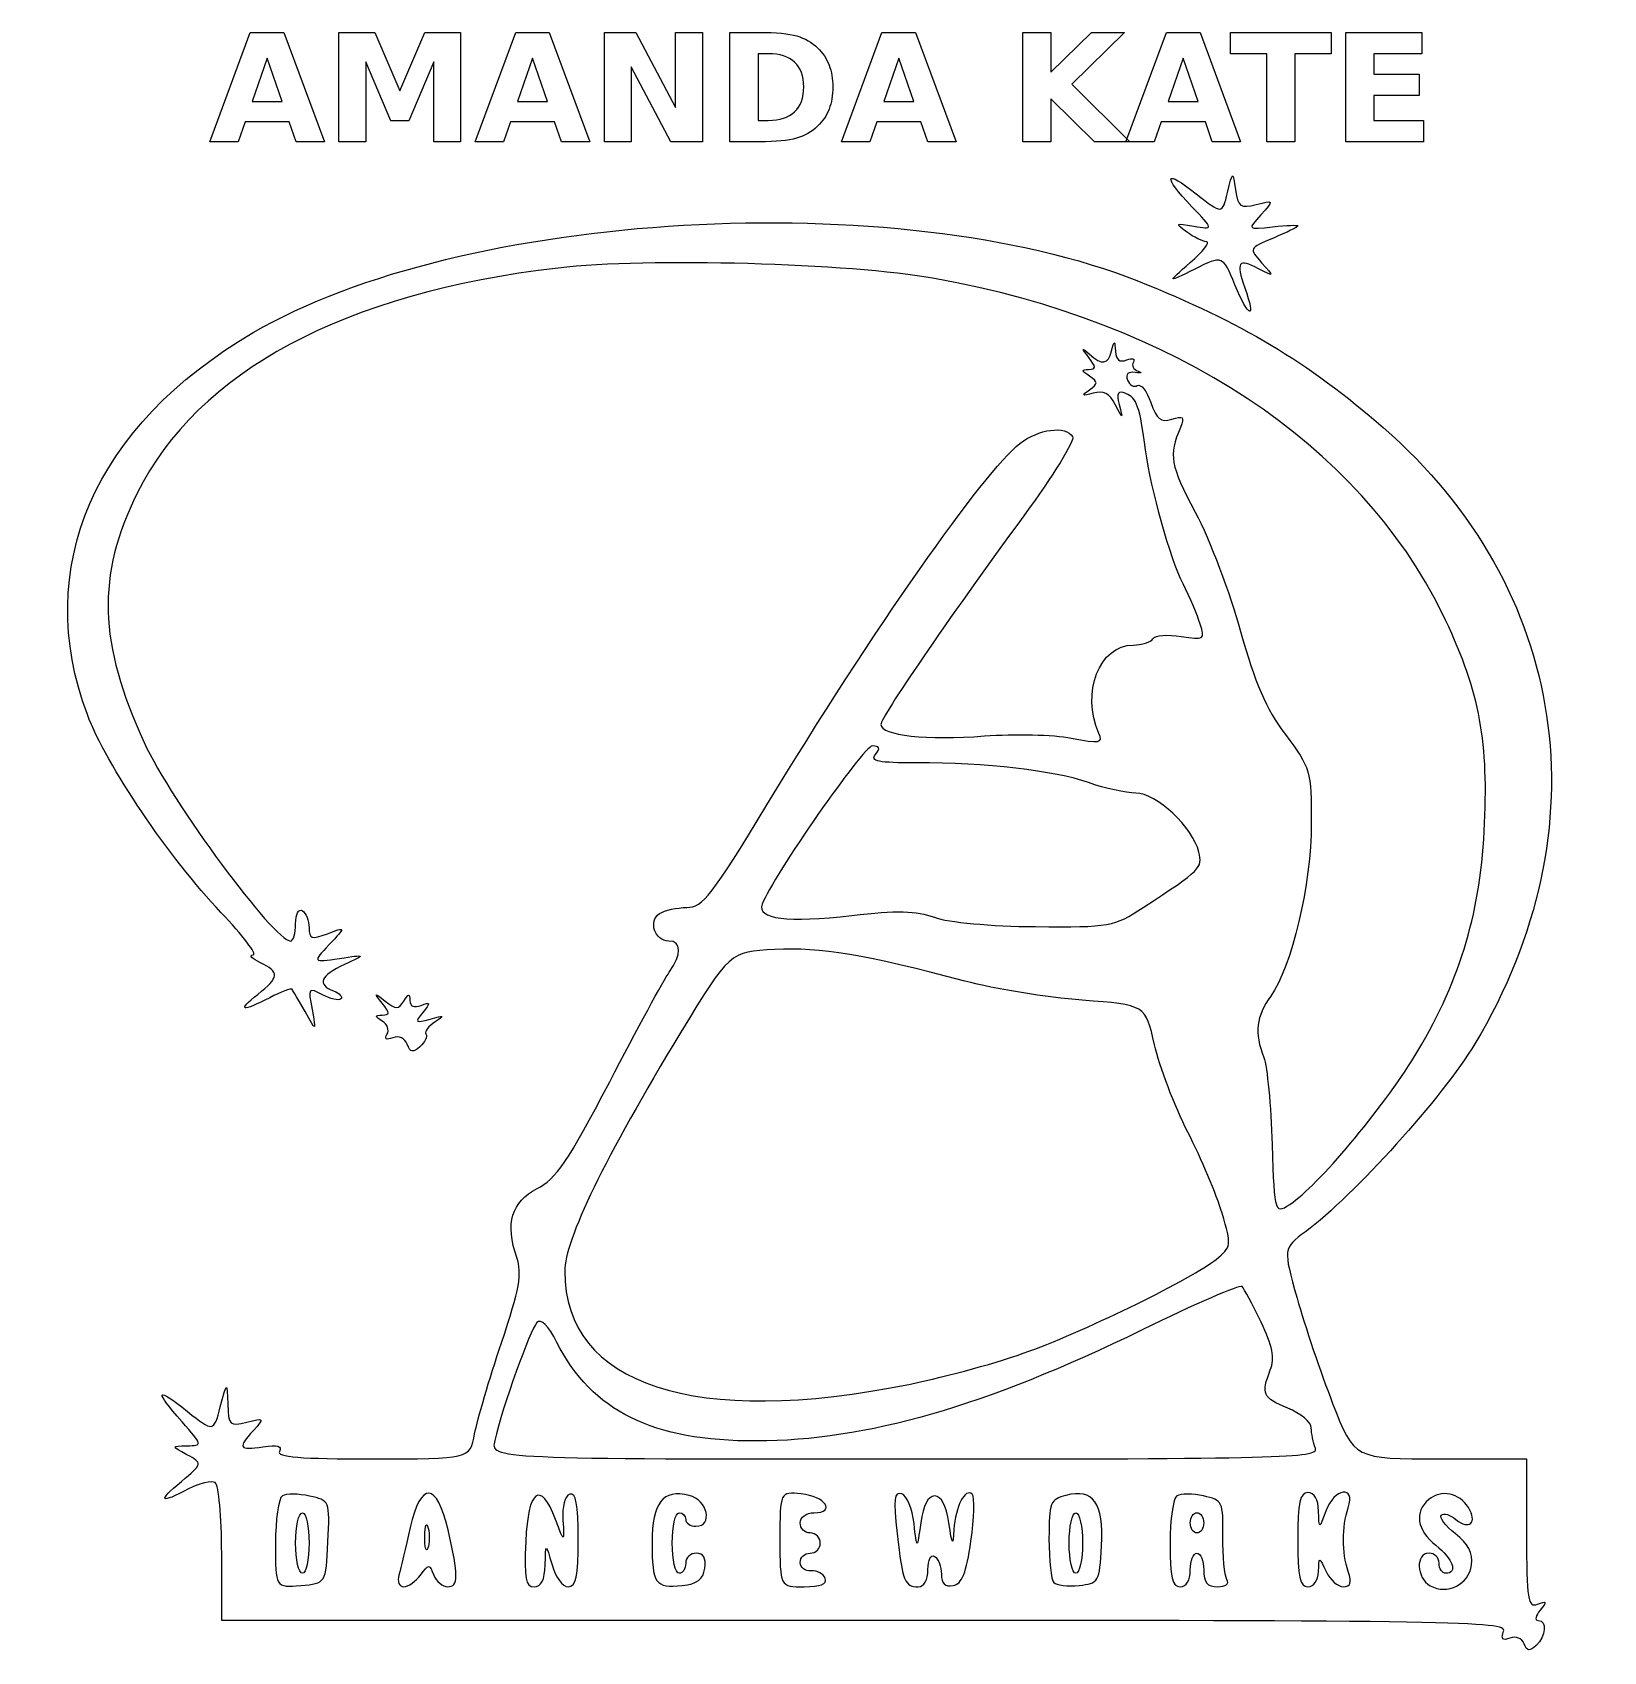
# Model space of a CAD drawing. Extents: x 10 to 195, y 0 to 190.
import ezdxf

# ---------------------------------------------------------------- set-up
doc = ezdxf.new("R2010")
doc.units = 0
doc.layers.add('Layer_1', color=7, linetype='CONTINUOUS')

msp = doc.modelspace()

# ---------------------------------------------------------------- linework, layer by layer
at = {"layer": 'Layer_1', "color": 7}
for points in [[(40.207075, 179.913691), (35.02221, 179.913691), (34.204001, 177.571027), (30.870872, 177.571027), (35.633714, 190.429838), (39.586959, 190.429838), (44.3498, 177.571027), (41.016672, 177.571027)], [(46.055122, 190.429838), (50.275361, 190.429838), (53.20369, 183.548264), (56.149246, 190.429838), (60.360872, 190.429838), (60.360872, 177.571027), (57.225836, 177.571027), (57.225836, 186.976132), (54.263056, 180.042881), (52.161549, 180.042881), (49.198769, 186.976132), (49.198769, 177.571027), (46.055122, 177.571027)], [(71.41101, 179.913691), (66.226145, 179.913691), (65.407936, 177.571027), (62.074807, 177.571027), (66.837649, 190.429838), (70.790893, 190.429838), (75.553735, 177.571027), (72.220607, 177.571027)], [(77.259056, 190.429838), (80.962532, 190.429838), (85.639246, 181.610399), (85.639246, 190.429838), (88.782894, 190.429838), (88.782894, 177.571027), (85.079418, 177.571027), (80.402704, 186.390467), (80.402704, 177.571027), (77.259056, 177.571027)], [(114.466061, 179.913691), (109.2812, 179.913691), (108.46299, 177.571027), (105.129865, 177.571027), (109.892702, 190.429838), (113.84595, 190.429838), (118.608787, 177.571027), (115.275662, 177.571027)], [(126.454996, 190.429838), (129.770892, 190.429838), (129.770892, 185.735899), (134.550958, 190.429838), (138.400852, 190.429838), (132.208292, 184.340635), (139.038193, 177.571027), (134.886858, 177.571027), (129.770892, 182.635314), (129.770892, 177.571027), (126.454996, 177.571027)], [(147.926527, 179.913691), (142.741665, 179.913691), (141.923456, 177.571027), (138.590331, 177.571027), (143.353168, 190.429838), (147.306415, 190.429838), (152.069253, 177.571027), (148.736127, 177.571027)], [(150.872086, 190.429838), (162.723209, 190.429838), (162.723209, 187.923532), (158.4599, 187.923532), (158.4599, 177.571027), (155.144005, 177.571027), (155.144005, 187.923532), (150.872086, 187.923532)], [(164.437133, 190.429838), (173.385764, 190.429838), (173.385764, 187.923532), (167.75304, 187.923532), (167.75304, 185.529192), (173.049875, 185.529192), (173.049875, 183.022887), (167.75304, 183.022887), (167.75304, 180.077333), (173.575253, 180.077333), (173.575253, 177.571027), (164.437133, 177.571027)], [(35.849033, 182.299418), (39.37164, 182.299418), (37.614643, 187.415382)], [(67.052968, 182.299418), (70.575575, 182.299418), (68.818577, 187.415382)], [(110.108018, 182.299418), (113.630633, 182.299418), (111.87363, 187.415382)], [(143.568484, 182.299418), (147.091099, 182.299418), (145.334096, 187.415382)], [(151.4057, 160.74344)], [(140.61389, 87.53894)], [(113.23905, 31.51124)], [(160.8657, 23.95396)], [(56.144951, 13.60796)], [(146.15, 15.1897)], [(40.964292, 12.81709)], [(44.756825, 12.94404)], [(131.91432, 12.81709)], [(135.70666, 12.49291)], [(70.297802, 10.24675)], [(89.064645, 9.85133)], [(115.30606, 9.70033)], [(179.2125, 10.24032)], [(55.649439, 9.06046)], [(103.22609, 8.66503)], [(161.23004, 9.45589)], [(185.39904, 0.97594)]]:
    msp.add_lwpolyline(points, close=True, dxfattribs=at)
for points in [[(92.021282, 190.429838), (95.518055, 190.429838)], [(95.518055, 177.571027), (92.021282, 177.571027), (92.021282, 190.429838)], [(95.337186, 187.923532), (95.337186, 180.077333), (96.525743, 180.077333)], [(96.525743, 187.923532), (95.337186, 187.923532)], [(54.077757, 71.45879), (54.078071, 71.45873)], [(175.55617, 22.70297), (185.69345, 22.70297), (185.69345, 13.91878)], [(107.87741, 3.72209), (32.264723, 3.72209), (32.264723, 11.58411)], [(146.15, 9.65317), (146.15, 9.65361)]]:
    msp.add_lwpolyline(points, dxfattribs=at)
for points in [[(95.518055, 190.429838), (97.470275, 190.429838), (98.922956, 190.289163), (99.876097, 190.007815)], [(99.876097, 190.007815), (100.834978, 189.732207), (101.656057, 189.261377), (102.339336, 188.595326)], [(102.339336, 188.595326), (102.942225, 188.015402), (103.390088, 187.34648), (103.682923, 186.588559)], [(99.634942, 186.924456), (98.922952, 187.590507), (97.886552, 187.923532), (96.525743, 187.923532)], [(100.702916, 184.013351), (100.702916, 185.288036), (100.346925, 186.258404), (99.634942, 186.924456)], [(103.682923, 186.588559), (103.975759, 185.830639), (104.122177, 184.972236), (104.122177, 184.013351)], [(99.626322, 181.085022), (100.344051, 181.756816), (100.702916, 182.732925), (100.702916, 184.013351)], [(104.122177, 184.013351), (104.122177, 183.042984), (103.975759, 182.175969), (103.682923, 181.412306)], [(96.525743, 180.077333), (97.880813, 180.077333), (98.914339, 180.41323), (99.626322, 181.085022)], [(103.682923, 181.412306), (103.390088, 180.654386), (102.942225, 179.985464), (102.339336, 179.405539)], [(102.339336, 179.405539), (101.650318, 178.739488), (100.823495, 178.265788), (99.858868, 177.984439)], [(99.858868, 177.984439), (98.89424, 177.708831), (97.447302, 177.571027), (95.518055, 177.571027)], [(146.3477, 169.938889), (142.84981, 173.625769), (143.1089, 174.421445), (146.84405, 171.463163)], [(150.53352, 171.594423), (151.15635, 174.154529), (151.15635, 174.154529), (151.48058, 171.9088)], [(35.981601, 155.14077), (60.463018, 169.471622), (111.73581, 172.441072), (140.06769, 161.168884)], [(146.84405, 171.463163), (149.9107, 169.034319), (149.9107, 169.034319), (150.53352, 171.594423)], [(151.48058, 171.9088), (151.76772, 169.920046), (152.04443, 169.723212), (153.89886, 170.188644)], [(146.56047, 167.651595), (148.91804, 167.229686), (148.91804, 167.229686), (146.3477, 169.938889)], [(153.89886, 170.188644), (155.99291, 170.714218), (155.99291, 170.714218), (154.43265, 168.971896)], [(145.72303, 166.961949), (144.31458, 167.99184), (144.37609, 168.042507), (146.56047, 167.651595)], [(154.43265, 168.971896), (152.87238, 167.229575), (152.87238, 167.229575), (155.83814, 167.567483)], [(155.83814, 167.567483), (157.46931, 167.753332), (158.8039, 167.803684), (158.8039, 167.679377)], [(158.8039, 167.679377), (158.8039, 167.555068), (157.50634, 166.911203), (155.92042, 166.248563)], [(148.0806, 165.818255), (147.62002, 165.835925), (146.55912, 166.350595), (145.72303, 166.961949)], [(146.15, 163.367911), (147.67241, 164.697922), (148.54119, 165.800576), (148.0806, 165.818255)], [(155.92042, 166.248563), (153.04985, 165.049163), (153.04364, 165.036201), (154.53639, 163.354828)], [(116.09688, 161.490859), (106.04723, 163.292332), (82.37026, 163.953208), (71.820355, 162.726717)], [(151.4057, 160.74344), (149.96398, 164.229198), (149.96398, 164.229198), (146.67296, 162.589453)], [(154.18867, 162.635915), (151.78623, 163.897519), (151.48892, 163.488535), (152.56482, 160.402181)], [(71.820355, 162.726717), (46.707759, 159.807223), (29.39493, 150.544885), (22.329646, 136.249266)], [(146.67296, 162.589453), (143.38195, 160.949709), (143.38195, 160.949709), (146.15, 163.367911)], [(154.53639, 163.354828), (156.0293, 161.673284), (156.02777, 161.670136), (154.18867, 162.635915)], [(175.76978, 122.127415), (166.0152, 142.081257), (144.23858, 156.446268), (116.09688, 161.490859)], [(140.06769, 161.168884), (152.16622, 156.355329), (159.96631, 151.691338), (168.83816, 143.965831)], [(152.56482, 160.402181), (153.91338, 156.533723), (153.04058, 156.790684), (151.4057, 160.74344)], [(16.469718, 110.215633), (10.007793, 127.486677), (17.258288, 144.180569), (35.981601, 155.14077)], [(136.90512, 152.998772), (137.23147, 154.24759), (137.27577, 154.239325), (137.35855, 152.914162)], [(134.22402, 152.207903), (133.33307, 153.38533), (133.34222, 153.444357), (134.28542, 152.603338)], [(134.28542, 152.603338), (135.79431, 151.257816), (136.4771, 151.360882), (136.90512, 152.998772)], [(137.35855, 152.914162), (137.42005, 151.927898), (137.85342, 151.600222), (138.67767, 151.916516)], [(134.28692, 150.0209), (133.354, 150.633317), (133.33245, 150.802246), (134.18602, 150.81177)], [(134.18602, 150.81177), (135.09144, 150.82182), (135.09777, 151.053407), (134.22402, 152.207903)], [(139.68434, 150.452444), (138.8409, 150.57494), (138.51178, 150.247979), (138.77863, 149.552608)], [(138.67767, 151.916516), (139.35273, 152.175561), (139.70426, 152.062626), (139.45886, 151.66555)], [(139.45886, 151.66555), (139.21346, 151.268475), (139.46186, 150.789793), (140.01094, 150.601812)], [(140.01094, 150.601812), (140.55999, 150.413832), (140.41302, 150.346617), (139.68434, 150.452444)], [(134.28692, 148.399464), (135.3414, 149.14851), (135.3414, 149.32867), (134.28692, 150.0209)], [(138.77863, 149.552608), (139.00915, 148.951871), (139.52557, 148.662956), (139.92624, 148.910573)], [(139.92624, 148.910573), (140.32689, 149.158191), (141.04025, 148.254773), (141.51149, 146.90298)], [(134.75337, 148.017113), (133.42331, 147.646666), (133.33224, 147.721321), (134.28692, 148.399464)], [(137.32786, 146.684897), (136.65945, 147.984802), (135.95191, 148.350929), (134.75337, 148.017113)], [(137.79827, 146.666827), (138.2496, 144.892345), (138.2496, 144.892345), (137.32786, 146.684897)], [(138.5918, 147.963615), (137.62028, 148.336427), (137.44606, 148.051715), (137.79827, 146.666827)], [(140.90765, 141.333431), (140.2312, 146.383961), (139.8478, 147.481647), (138.5918, 147.963615)], [(141.51149, 146.90298), (142.20127, 144.924274), (142.68309, 144.545088), (143.98327, 144.957749)], [(143.98327, 144.957749), (145.32604, 145.383927), (145.49631, 145.221653), (144.99347, 143.995038)], [(126.11965, 142.090682), (128.3087, 143.812584), (131.49737, 144.2296), (132.31827, 142.90134)], [(132.31827, 142.90134), (132.59181, 142.458756), (130.01433, 138.277031), (126.59053, 133.60862)], [(144.99347, 143.995038), (143.60472, 140.607451), (143.77436, 139.639146), (146.7442, 134.002219)], [(168.83816, 143.965831), (190.55505, 125.054992), (194.75374, 96.79173), (179.60378, 71.49756)], [(96.381739, 99.61505), (108.81394, 120.124443), (121.83112, 138.717327), (126.11965, 142.090682)], [(145.29982, 125.599487), (143.78354, 128.606145), (141.53203, 136.671621), (140.90765, 141.333431)], [(22.329646, 136.249266), (17.53931, 126.556676), (17.76218, 118.618221), (23.152739, 106.930598)], [(126.59053, 133.60862), (117.54287, 121.271963), (109.76993, 109.923793), (109.76993, 109.051225)], [(146.7442, 134.002219), (148.45517, 130.754687), (150.85338, 124.457493), (152.07357, 120.008457)], [(147.32559, 120.850316), (147.00235, 121.894037), (146.09074, 124.031164), (145.29982, 125.599487)], [(180.7672, 97.45522), (181.19716, 107.692751), (180.04459, 113.383004), (175.76978, 122.127415)], [(145.06895, 119.414223), (147.78117, 118.974084), (147.88601, 119.040811), (147.32559, 120.850316)], [(152.07357, 120.008457), (153.73038, 113.967385), (155.06348, 110.892666), (157.33881, 107.864496)], [(135.40163, 108.012139), (133.30008, 112.815239), (135.47003, 118.39821), (139.43828, 118.39821)], [(139.43828, 118.39821), (140.46848, 118.39821), (141.51685, 118.730663), (141.76798, 119.136998)], [(141.76798, 119.136998), (142.01911, 119.543342), (143.50455, 119.668088), (145.06895, 119.414223)], [(32.185336, 86.96114), (26.094666, 93.35395), (18.665454, 104.346998), (16.469718, 110.215633)], [(109.76993, 109.051225), (109.76993, 107.779497), (115.21922, 107.178516), (121.96048, 107.706777)], [(23.152739, 106.930598), (26.369216, 99.95675), (38.439755, 83.60159), (40.371088, 83.60033)], [(121.96048, 107.706777), (125.47768, 107.982391), (130.06789, 107.873363), (132.16095, 107.464487)], [(132.16095, 107.464487), (135.54337, 106.803742), (135.90372, 106.864638), (135.40163, 108.012139)], [(157.33881, 107.864496), (160.28551, 103.942797), (160.38553, 103.600791), (160.38553, 97.44557)], [(108.75862, 106.535157), (107.73602, 106.535157), (97.06626, 91.19659), (95.808053, 87.91775)], [(113.97839, 104.544848), (109.48539, 104.534488), (108.47437, 104.740702), (109.13229, 105.533433)], [(109.13229, 105.533433), (109.74133, 106.267273), (109.6414, 106.535157), (108.75862, 106.535157)], [(134.18866, 102.221949), (130.18766, 103.635781), (122.11459, 104.563673), (113.97839, 104.544848)], [(139.76731, 100.999068), (138.6024, 100.999068), (136.09201, 101.549368), (134.18866, 102.221949)], [(147.16061, 94.06315), (146.46317, 96.96616), (142.16432, 100.999068), (139.76731, 100.999068)], [(86.964202, 87.54217), (88.830323, 87.55297), (89.905612, 88.93138), (96.381739, 99.61505)], [(160.38553, 97.44557), (160.38553, 90.32217), (158.08682, 80.53761), (155.60741, 77.1073)], [(172.91868, 70.6814), (178.0115, 79.30319), (180.33818, 87.24022), (180.7672, 97.45522)], [(140.61389, 87.53894), (147.47488, 92.02789), (147.61583, 92.16836), (147.16061, 94.06315)], [(95.808053, 87.91775), (95.141947, 86.18192), (98.817945, 85.72507), (106.36918, 86.60524)], [(35.963687, 81.96466), (36.475722, 81.99406), (34.775468, 84.24252), (32.185336, 86.96114)], [(40.964243, 85.62379), (40.964243, 86.77163), (41.306565, 87.43606), (41.755114, 87.15885)], [(41.755114, 87.15885), (42.190094, 86.89002), (42.545984, 85.9881), (42.545984, 85.15457)], [(84.832718, 83.59994), (83.180318, 83.59994), (82.389726, 85.96745), (83.753709, 86.83112)], [(83.753709, 86.83112), (84.360818, 87.21553), (85.805539, 87.53552), (86.964202, 87.54217)], [(106.36918, 86.60524), (111.67476, 87.22365), (113.89945, 87.17354), (116.0603, 86.38698)], [(116.0603, 86.38698), (117.67997, 85.7974), (122.70771, 85.33318), (127.95998, 85.28825)], [(127.95998, 85.28825), (136.75532, 85.21305), (137.17225, 85.28746), (140.61389, 87.53894)], [(40.371088, 83.60033), (40.697327, 83.6001), (40.964243, 84.51067), (40.964243, 85.62379)], [(42.545984, 85.15457), (42.545984, 83.83012), (42.818635, 83.74274), (44.709009, 84.46148)], [(44.709009, 84.46148), (46.872044, 85.28385), (46.872044, 85.28385), (44.906725, 83.18566)], [(36.812174, 81.05295), (35.833476, 81.52495), (35.451652, 81.93523), (35.963687, 81.96466)], [(44.906725, 83.18566), (42.941416, 81.08749), (42.941416, 81.08749), (46.104899, 81.55341)], [(46.104899, 81.55341), (49.268382, 82.01933), (49.268382, 82.01933), (46.698054, 80.8302)], [(84.894958, 79.93895), (86.384263, 82.06521), (86.358188, 83.59994), (84.832718, 83.59994)], [(97.305269, 82.59789), (91.975405, 82.31763), (91.975405, 82.31763), (86.251664, 72.87519)], [(119.65585, 78.88336), (107.97039, 81.99827), (102.66623, 82.87979), (97.305269, 82.59789)], [(36.5078, 77.33038), (39.053223, 79.3326), (39.103531, 79.94787), (36.812174, 81.05295)], [(46.698054, 80.8302), (43.863716, 79.51891), (43.443639, 78.49558), (45.427227, 77.73441)], [(40.537953, 77.92444), (40.41828, 78.06526), (39.237292, 77.62039), (37.913537, 76.93585)], [(44.117321, 77.27854), (42.467951, 78.16126), (42.412331, 78.08357), (42.889093, 75.56316)], [(77.886187, 67.06268), (81.109099, 73.24243), (84.263041, 79.03676), (84.894958, 79.93895)], [(133.43555, 76.64174), (129.33653, 76.94703), (123.13568, 77.95576), (119.65585, 78.88336)], [(37.913537, 76.93585), (34.593911, 75.21922), (34.02638, 75.37848), (36.5078, 77.33038)], [(42.072003, 75.2958), (41.347945, 76.60073), (40.657625, 77.78362), (40.537953, 77.92444)], [(46.285831, 76.79485), (46.043341, 76.55236), (45.06751, 76.76995), (44.117321, 77.27854)], [(45.427227, 77.73441), (46.141954, 77.46014), (46.528322, 77.03733), (46.285831, 76.79485)], [(51.144404, 76.28438), (50.150706, 77.55144), (50.181039, 77.57246), (51.503277, 76.53296)], [(51.144404, 74.88826), (52.064392, 74.89866), (52.064392, 75.1113), (51.144404, 76.28438)], [(51.503277, 76.53296), (52.758347, 75.54626), (53.041711, 75.54626), (53.666062, 76.53296)], [(53.666062, 76.53296), (54.241351, 77.44212), (54.386955, 77.45453), (54.396651, 76.59526)], [(54.396651, 76.59526), (54.404351, 75.92674), (54.89828, 75.7099), (55.70693, 76.02021)], [(55.70693, 76.02021), (56.836844, 76.4538), (56.863274, 76.34747), (55.910851, 75.19988)], [(141.94755, 71.41368), (140.88829, 76.08667), (140.88829, 76.08667), (133.43555, 76.64174)], [(155.60741, 77.1073), (153.89852, 74.74304), (153.68253, 72.8289), (154.79457, 69.90403)], [(42.889093, 75.56316), (43.388468, 72.92318), (43.388468, 72.92318), (42.072003, 75.2958)], [(51.149204, 74.18581), (50.228764, 74.7688), (50.228064, 74.87802), (51.144404, 74.88826)], [(55.910851, 75.19988), (54.927271, 74.01472), (55.015939, 73.93672), (56.78758, 74.42866)], [(56.78758, 74.42866), (58.4435, 74.88846), (58.534661, 74.83572), (57.357892, 74.0987)], [(51.701286, 72.62524), (51.997087, 73.10386), (51.748656, 73.80611), (51.149204, 74.18581)], [(52.384165, 72.22343), (51.618026, 71.92944), (51.36373, 72.07907), (51.701286, 72.62524)], [(54.078071, 71.45873), (53.802341, 72.1773), (53.095487, 72.4964), (52.384165, 72.22343)], [(56.286296, 72.67692), (56.467276, 72.37742), (56.150867, 71.70336), (55.583154, 71.17901)], [(57.357892, 74.0987), (56.587534, 73.61621), (56.105315, 72.97642), (56.286296, 72.67692)], [(86.251664, 72.87519), (77.280728, 58.07587), (72.599084, 48.44305), (72.599084, 44.78399)], [(55.583154, 71.17901), (54.770437, 70.42837), (54.450335, 70.48786), (54.077757, 71.45879)], [(145.86557, 61.13237), (144.29326, 64.21696), (142.53016, 68.84355), (141.94755, 71.41368)], [(158.23472, 52.91413), (161.65489, 55.34928), (169.39203, 64.71103), (172.91868, 70.6814)], [(179.60378, 71.49756), (175.93432, 65.37109), (165.34529, 53.62032), (159.71374, 49.42531)], [(154.79457, 69.90403), (155.19937, 68.83932), (155.64423, 64.22875), (155.78316, 59.65833)], [(69.346962, 54.48911), (71.580003, 55.60392), (73.002504, 57.69849), (77.886187, 67.06268)], [(149.8895, 51.60203), (149.24864, 53.75914), (147.43787, 58.04781), (145.86557, 61.13237)], [(155.78316, 59.65833), (156.03574, 51.34846), (156.03574, 51.34846), (158.23472, 52.91413)], [(66.958267, 46.38959), (65.5766, 50.35304), (66.35603, 52.99592), (69.346962, 54.48911)], [(149.19551, 46.17325), (151.01108, 47.64464), (151.02737, 47.77207), (149.8895, 51.60203)], [(159.71374, 49.42531), (157.06469, 47.45202), (157.06469, 47.45202), (158.71224, 41.60218)], [(65.161127, 36.36181), (67.295746, 42.70818), (67.616903, 44.50021), (66.958267, 46.38959)], [(127.18745, 35.36365), (134.26617, 37.97365), (146.48043, 43.97288), (149.19551, 46.17325)], [(72.599084, 44.78399), (72.599084, 31.36419), (87.930733, 26.35697), (113.23905, 31.51124)], [(152.23651, 42.97877), (152.00255, 43.21273), (146.71154, 40.91653), (140.4787, 37.87611)], [(154.46928, 38.80328), (153.47522, 40.86583), (152.47048, 42.74481), (152.23651, 42.97877)], [(158.71224, 41.60218), (159.6184, 38.38475), (161.49808, 32.81621), (162.88934, 29.22763)], [(69.334361, 38.73547), (68.552572, 37.95367), (65.26864, 28.78771), (64.369527, 24.87786)], [(71.680697, 36.39772), (70.662939, 38.3927), (69.825729, 39.22683), (69.334361, 38.73547)], [(155.56312, 33.17637), (156.09783, 34.58279), (155.82369, 35.99304), (154.46928, 38.80328)], [(62.008643, 25.66872), (62.313017, 27.2999), (63.731634, 32.11177), (65.161127, 36.36181)], [(95.138879, 24.81897), (82.933878, 24.79117), (75.807363, 28.30879), (71.680697, 36.39772)], [(140.4787, 37.87611), (121.95179, 28.83853), (108.09661, 24.84846), (95.138879, 24.81897)], [(113.23905, 31.51124), (117.53943, 32.38704), (123.81621, 34.12062), (127.18745, 35.36365)], [(157.61761, 28.68545), (154.64043, 29.9294), (154.47014, 30.30163), (155.56312, 33.17637)], [(27.601443, 27.08027), (24.300383, 30.83996), (24.510834, 31.24836), (28.230983, 28.30194)], [(32.103593, 28.82864), (32.892133, 31.79797), (32.892133, 31.79797), (32.973868, 29.1419)], [(28.230983, 28.30194), (31.315052, 25.85932), (31.315052, 25.85932), (32.103593, 28.82864)], [(32.973868, 29.1419), (33.050298, 26.65756), (33.194839, 26.52079), (35.209028, 27.0263)], [(160.38565, 26.36692), (160.38565, 27.00601), (159.14003, 28.04935), (157.61761, 28.68545)], [(162.88934, 29.22763), (165.41888, 22.70297), (165.41888, 22.70297), (175.55617, 22.70297)], [(28.194599, 24.25667), (30.040456, 24.28447), (30.035508, 24.30797), (27.601443, 27.08027)], [(35.209028, 27.0263), (37.284593, 27.54725), (37.31318, 27.51236), (35.999898, 26.06119)], [(35.999898, 26.06119), (34.114559, 23.97792), (34.268362, 23.71363), (37.122302, 24.13249)], [(49.976798, 22.70297), (61.455248, 22.70297), (61.455248, 22.70297), (62.008643, 25.66872)], [(64.369527, 24.87786), (63.869384, 22.70297), (63.869384, 22.70297), (112.60757, 22.70297)], [(160.8657, 23.95396), (160.60167, 24.642), (160.38565, 25.72783), (160.38565, 26.36692)], [(28.184999, 23.20155), (26.333196, 24.22865), (26.333196, 24.22865), (28.194599, 24.25667)], [(27.531169, 20.06609), (30.036802, 22.17444), (30.036802, 22.17444), (28.184999, 23.20155)], [(37.122302, 24.13249), (38.843702, 24.38514), (39.436886, 24.22159), (39.0528, 23.60009)], [(39.0528, 23.60009), (38.649112, 22.94691), (41.619579, 22.70297), (49.976798, 22.70297)], [(112.60757, 22.70297), (156.72549, 22.70297), (161.30024, 22.82155), (160.8657, 23.95396)], [(28.372876, 19.17638), (24.94589, 17.40421), (24.689618, 17.6751), (27.531169, 20.06609)], [(31.497078, 19.92057), (31.074873, 20.1815), (29.668981, 19.84657), (28.372876, 19.17638)], [(32.264723, 11.58411), (32.264723, 15.90822), (31.919283, 19.65963), (31.497078, 19.92057)], [(58.877242, 14.38866), (57.570194, 20.01605), (55.669636, 20.12235), (54.42873, 14.63746)], [(71.521533, 15.58512), (69.777635, 20.22335), (68.283239, 19.12781), (68.01545, 13.01479)], [(87.21991, 18.42642), (84.146831, 19.19771), (82.880396, 17.57091), (82.880396, 12.85206)], [(120.51667, 18.54685), (119.69148, 19.37204), (118.51049, 17.09063), (118.36943, 14.39884)], [(135.70666, 12.49291), (135.97424, 17.56134), (134.78913, 19.24463), (131.52916, 18.42642)], [(164.725, 16.96916), (165.61828, 19.66172), (163.08438, 19.28063), (162.09573, 16.57372)], [(178.85836, 17.00709), (177.77345, 18.72993), (175.65794, 19.14625), (174.18788, 17.92622)], [(39.401844, 18.36506), (38.956259, 18.08967), (38.591679, 15.55057), (38.591679, 12.72264)], [(42.601232, 18.34106), (41.287165, 18.62967), (39.84744, 18.64049), (39.401844, 18.36506)], [(44.756825, 12.94409), (44.989237, 17.79106), (44.978064, 17.81902), (42.601232, 18.34106)], [(73.19224, 18.55029), (72.607495, 18.35501), (72.276902, 17.11657), (72.382967, 15.51862)], [(74.180826, 13.27843), (74.180826, 17.40886), (73.921141, 18.79371), (73.19224, 18.55029)], [(88.021051, 14.79426), (90.083986, 14.79426), (89.403744, 17.87832), (87.21991, 18.42642)], [(100.41634, 18.60101), (97.906922, 18.84884), (97.906922, 18.84884), (97.906922, 13.26264)], [(101.92718, 16.37601), (104.5483, 16.37601), (103.22587, 18.32354), (100.41634, 18.60101)], [(112.22639, 18.59367), (111.32279, 18.89097), (111.22635, 18.05093), (111.69177, 13.93708)], [(113.66892, 15.1286), (113.4819, 16.8349), (112.83277, 18.39417), (112.22639, 18.59367)], [(116.09693, 18.35318), (115.3153, 18.35318), (114.75684, 17.27406), (114.45978, 15.1897)], [(117.76416, 15.1897), (117.44932, 17.26068), (116.87355, 18.35318), (116.09693, 18.35318)], [(120.36195, 13.04092), (120.75031, 15.76592), (120.81993, 18.24358), (120.51667, 18.54685)], [(131.52916, 18.42642), (129.69156, 17.96522), (129.54172, 17.58093), (129.54172, 13.32927)], [(144.58754, 18.36465), (144.14196, 18.08927), (143.77737, 15.57164), (143.77737, 12.76997)], [(147.72051, 18.35565), (146.44297, 18.63624), (145.03314, 18.64049), (144.58754, 18.36465)], [(149.9927, 13.60758), (150.0412, 17.66877), (149.9465, 17.86674), (147.72051, 18.35565)], [(159.99022, 18.74862), (159.04869, 18.74862), (158.8039, 17.60625), (158.8039, 13.21252)], [(161.23896, 16.57372), (161.19946, 17.95196), (160.74198, 18.74862), (159.99022, 18.74862)], [(174.18788, 17.92622), (172.46305, 16.49473), (172.80138, 14.30557), (175.01675, 12.56295)], [(40.964292, 12.81709), (40.964292, 14.77449), (41.320182, 16.37601), (41.755162, 16.37601)], [(41.755162, 16.37601), (42.190141, 16.37601), (42.546033, 14.77449), (42.546033, 12.81709)], [(56.145004, 13.60796), (56.161114, 14.91289), (56.338365, 15.35099), (56.538891, 14.5815)], [(72.382967, 15.51862), (72.562278, 12.81709), (72.562278, 12.81709), (71.521533, 15.58512)], [(85.253008, 12.81709), (85.253008, 14.77449), (85.6089, 16.37601), (86.043879, 16.37601)], [(86.043879, 16.37601), (86.478859, 16.37601), (86.834749, 16.02011), (86.834749, 15.58513)], [(86.834749, 15.58513), (86.834749, 15.15015), (87.368581, 14.79426), (88.021051, 14.79426)], [(100.27953, 15.1897), (100.27953, 15.86458), (100.98986, 16.37601), (101.92718, 16.37601)], [(131.91432, 12.81709), (131.91432, 14.77449), (132.27022, 16.37601), (132.7052, 16.37601)], [(132.7052, 16.37601), (133.14017, 16.37601), (133.49607, 14.77449), (133.49607, 12.81709)], [(146.15, 15.1897), (146.15, 15.84217), (146.50588, 16.37601), (146.94086, 16.37601)], [(146.94086, 16.37601), (147.37584, 16.37601), (147.73173, 15.84217), (147.73173, 15.1897)], [(162.09573, 16.57372), (161.30139, 14.39884), (161.30139, 14.39884), (161.23896, 16.57372)], [(164.725, 9.45589), (163.97186, 11.72601), (163.97186, 14.69905), (164.725, 16.96916)], [(177.31229, 13.92272), (176.13443, 14.84923), (175.39439, 15.83096), (175.66777, 16.10435)], [(175.66777, 16.10435), (175.94116, 16.37773), (176.71587, 16.14405), (177.38937, 15.58513)], [(177.38937, 15.58513), (178.96138, 14.28048), (179.96413, 15.25112), (178.85836, 17.00709)], [(54.42873, 14.63746), (53.90699, 12.33133), (53.309261, 9.82167), (53.10043, 9.06046)], [(56.509541, 12.20889), (56.292895, 11.67345), (56.128831, 12.30309), (56.144951, 13.60796)], [(56.538891, 14.5815), (56.739406, 13.81201), (56.72622, 12.74434), (56.509541, 12.20889)], [(58.843482, 7.67644), (60.127456, 7.67644), (60.133997, 8.97776), (58.877242, 14.38866)], [(101.46584, 14.0034), (100.81338, 14.0034), (100.27953, 14.53724), (100.27953, 15.1897)], [(102.65215, 12.81709), (102.65215, 13.46956), (102.1183, 14.0034), (101.46584, 14.0034)], [(111.69177, 13.93708), (112.33337, 8.26607), (112.56643, 7.67647), (114.16644, 7.67647)], [(114.45978, 15.1897), (114.00893, 12.02622), (114.00893, 12.02622), (113.66892, 15.1286)], [(118.36943, 14.39884), (118.2633, 12.37358), (118.17467, 12.48937), (117.76416, 15.1897)], [(129.54172, 13.32927), (129.54172, 10.80018), (129.79585, 8.47681), (130.10644, 8.1662)], [(146.94086, 14.0034), (146.50588, 14.0034), (146.15, 14.53724), (146.15, 15.1897)], [(147.73173, 15.1897), (147.73173, 14.53724), (147.37584, 14.0034), (146.94086, 14.0034)], [(150.46532, 8.52305), (150.17754, 8.98869), (149.96486, 11.27672), (149.9927, 13.60758)], [(179.2125, 10.24032), (179.38269, 11.64897), (178.82232, 12.73493), (177.31229, 13.92272)], [(185.69345, 13.91878), (185.69345, 6.09913), (185.83599, 5.1893), (186.99161, 5.63275)], [(38.591679, 12.72264), (38.591679, 7.58092), (38.591679, 7.58092), (41.557447, 7.82637)], [(41.755162, 9.25818), (41.320182, 9.25818), (40.964292, 10.85968), (40.964292, 12.81709)], [(41.557447, 7.82637), (44.523205, 8.07183), (44.523205, 8.07183), (44.756825, 12.94404)], [(42.546033, 12.81709), (42.546033, 10.85968), (42.190141, 9.25818), (41.755162, 9.25818)], [(68.01545, 13.01479), (67.823192, 8.62583), (67.99905, 7.67643), (69.004036, 7.67643)], [(70.297802, 10.24676), (70.369142, 12.81709), (70.369142, 12.81709), (71.111286, 10.24676)], [(73.017138, 7.67644), (73.931958, 7.67644), (74.180826, 8.87451), (74.180826, 13.27843)], [(82.880396, 12.85206), (82.880396, 8.00942), (83.221892, 7.52429), (86.410884, 7.83668)], [(86.043879, 9.25818), (85.6089, 9.25818), (85.253008, 10.85968), (85.253008, 12.81709)], [(88.076059, 11.6308), (87.393333, 11.6308), (86.834749, 11.09695), (86.834749, 10.44448)], [(89.064645, 9.85133), (89.234626, 11.04821), (88.910976, 11.6308), (88.076059, 11.6308)], [(97.906922, 13.26264), (97.906922, 7.67644), (97.906922, 7.67644), (100.74088, 7.67644)], [(100.27953, 10.53235), (100.27953, 11.13649), (100.81338, 11.6308), (101.46584, 11.6308)], [(101.46584, 11.6308), (102.1183, 11.6308), (102.65215, 12.16463), (102.65215, 12.81709)], [(115.30606, 9.70029), (115.30606, 10.84813), (115.64838, 11.51256), (116.09693, 11.23535)], [(118.27182, 7.82342), (119.31788, 8.02217), (119.82826, 9.29622), (120.36195, 13.04092)], [(132.7052, 9.25818), (132.27022, 9.25818), (131.91432, 10.85968), (131.91432, 12.81709)], [(133.49607, 12.81709), (133.49607, 10.85968), (133.14017, 9.25818), (132.7052, 9.25818)], [(133.07221, 7.83668), (135.39959, 8.06466), (135.4804, 8.20749), (135.70666, 12.49291)], [(143.77737, 12.76997), (143.77737, 8.76923), (144.03198, 7.67599), (144.96368, 7.67599)], [(146.15, 9.65361), (146.15, 10.74106), (146.50588, 11.6308), (146.94086, 11.6308)], [(146.94086, 11.6308), (147.37584, 11.6308), (147.73173, 10.74106), (147.73173, 9.65361)], [(158.8039, 13.21252), (158.8039, 8.8188), (159.04869, 7.67644), (159.99022, 7.67644)], [(174.22588, 11.6308), (172.60693, 11.6308), (172.72179, 8.72374), (174.37734, 7.79725)], [(175.41218, 10.44448), (175.41218, 11.09695), (174.87834, 11.6308), (174.22588, 11.6308)], [(175.01675, 12.56295), (177.02378, 10.98422), (177.64338, 9.25818), (176.20305, 9.25818)], [(55.649435, 9.06046), (56.620184, 10.37858), (56.694276, 10.37858), (57.205256, 9.06046)], [(69.004036, 7.67643), (69.841323, 7.67643), (70.248951, 8.48626), (70.297802, 10.24675)], [(71.111286, 10.24676), (71.519471, 8.83309), (72.377107, 7.67644), (73.017138, 7.67644)], [(86.834749, 10.44448), (86.834749, 9.79201), (86.478859, 9.25818), (86.043879, 9.25818)], [(86.410884, 7.83668), (88.209522, 8.01286), (88.87533, 8.51833), (89.064645, 9.85133)], [(101.57844, 9.54377), (100.86404, 9.48337), (100.27953, 9.92822), (100.27953, 10.53235)], [(103.22609, 8.66503), (103.03427, 9.20875), (102.29284, 9.60419), (101.57844, 9.54377)], [(114.16644, 7.67647), (114.8618, 7.67647), (115.30606, 8.46543), (115.30606, 9.70033)], [(116.09693, 11.23535), (116.53191, 10.96652), (116.8878, 10.0297), (116.8878, 9.15351)], [(144.96368, 7.67599), (145.70183, 7.67599), (146.15, 8.42292), (146.15, 9.65317)], [(147.73173, 9.65361), (147.73173, 8.18478), (148.15042, 7.67644), (149.36014, 7.67644)], [(161.23004, 9.45589), (161.28364, 11.23535), (161.28364, 11.23535), (162.14176, 9.45589)], [(174.37734, 7.79725), (176.39056, 6.67059), (178.93661, 7.95705), (179.2125, 10.24032)], [(176.20305, 9.25818), (175.76807, 9.25818), (175.41218, 9.79201), (175.41218, 10.44448)], [(53.10043, 9.06046), (52.890996, 8.29701), (53.14886, 7.67644), (53.675451, 7.67644)], [(53.675451, 7.67644), (54.200537, 7.67644), (55.088833, 8.29925), (55.649439, 9.06046)], [(57.205256, 9.06046), (57.500347, 8.29925), (58.237553, 7.67644), (58.843482, 7.67644)], [(100.74088, 7.67644), (102.66678, 7.67644), (103.46309, 7.99319), (103.22609, 8.66503)], [(116.8878, 9.15351), (116.8878, 8.06339), (117.32475, 7.64348), (118.27182, 7.82342)], [(130.10644, 8.1662), (130.41704, 7.8556), (131.75164, 7.70732), (133.07221, 7.83668)], [(149.36014, 7.67644), (150.31585, 7.67644), (150.7724, 8.02618), (150.46532, 8.52305)], [(159.99022, 7.67644), (160.67736, 7.67644), (161.19905, 8.42519), (161.23004, 9.45589)], [(162.14176, 9.45589), (162.61378, 8.4772), (163.52094, 7.67644), (164.15766, 7.67644)], [(164.15766, 7.67644), (165.00589, 7.67644), (165.15755, 8.15209), (164.725, 9.45589)], [(186.99161, 5.63275), (188.07706, 6.04928), (188.12599, 5.93354), (187.29021, 4.9265)], [(187.29021, 4.9265), (186.74044, 4.26407), (186.6308, 3.72209), (187.04653, 3.72209)], [(183.00109, 2.44773), (183.44869, 3.61415), (177.08586, 3.72209), (107.87741, 3.72209)], [(183.73728, 1.64352), (182.85103, 1.30344), (182.64736, 1.52592), (183.00109, 2.44773)], [(185.3991, 0.97594), (185.15225, 1.61918), (184.42999, 1.90934), (183.73728, 1.64352)], [(187.04653, 3.72209), (188.12535, 3.72209), (187.98113, 1.84239), (186.81903, 0.75683)], [(186.81903, 0.75683), (186.06698, 0.05432), (185.73293, 0.10586), (185.39904, 0.97594)]]:
    msp.add_open_spline(points, degree=3, dxfattribs=at)

doc.saveas('drawing.dxf')
